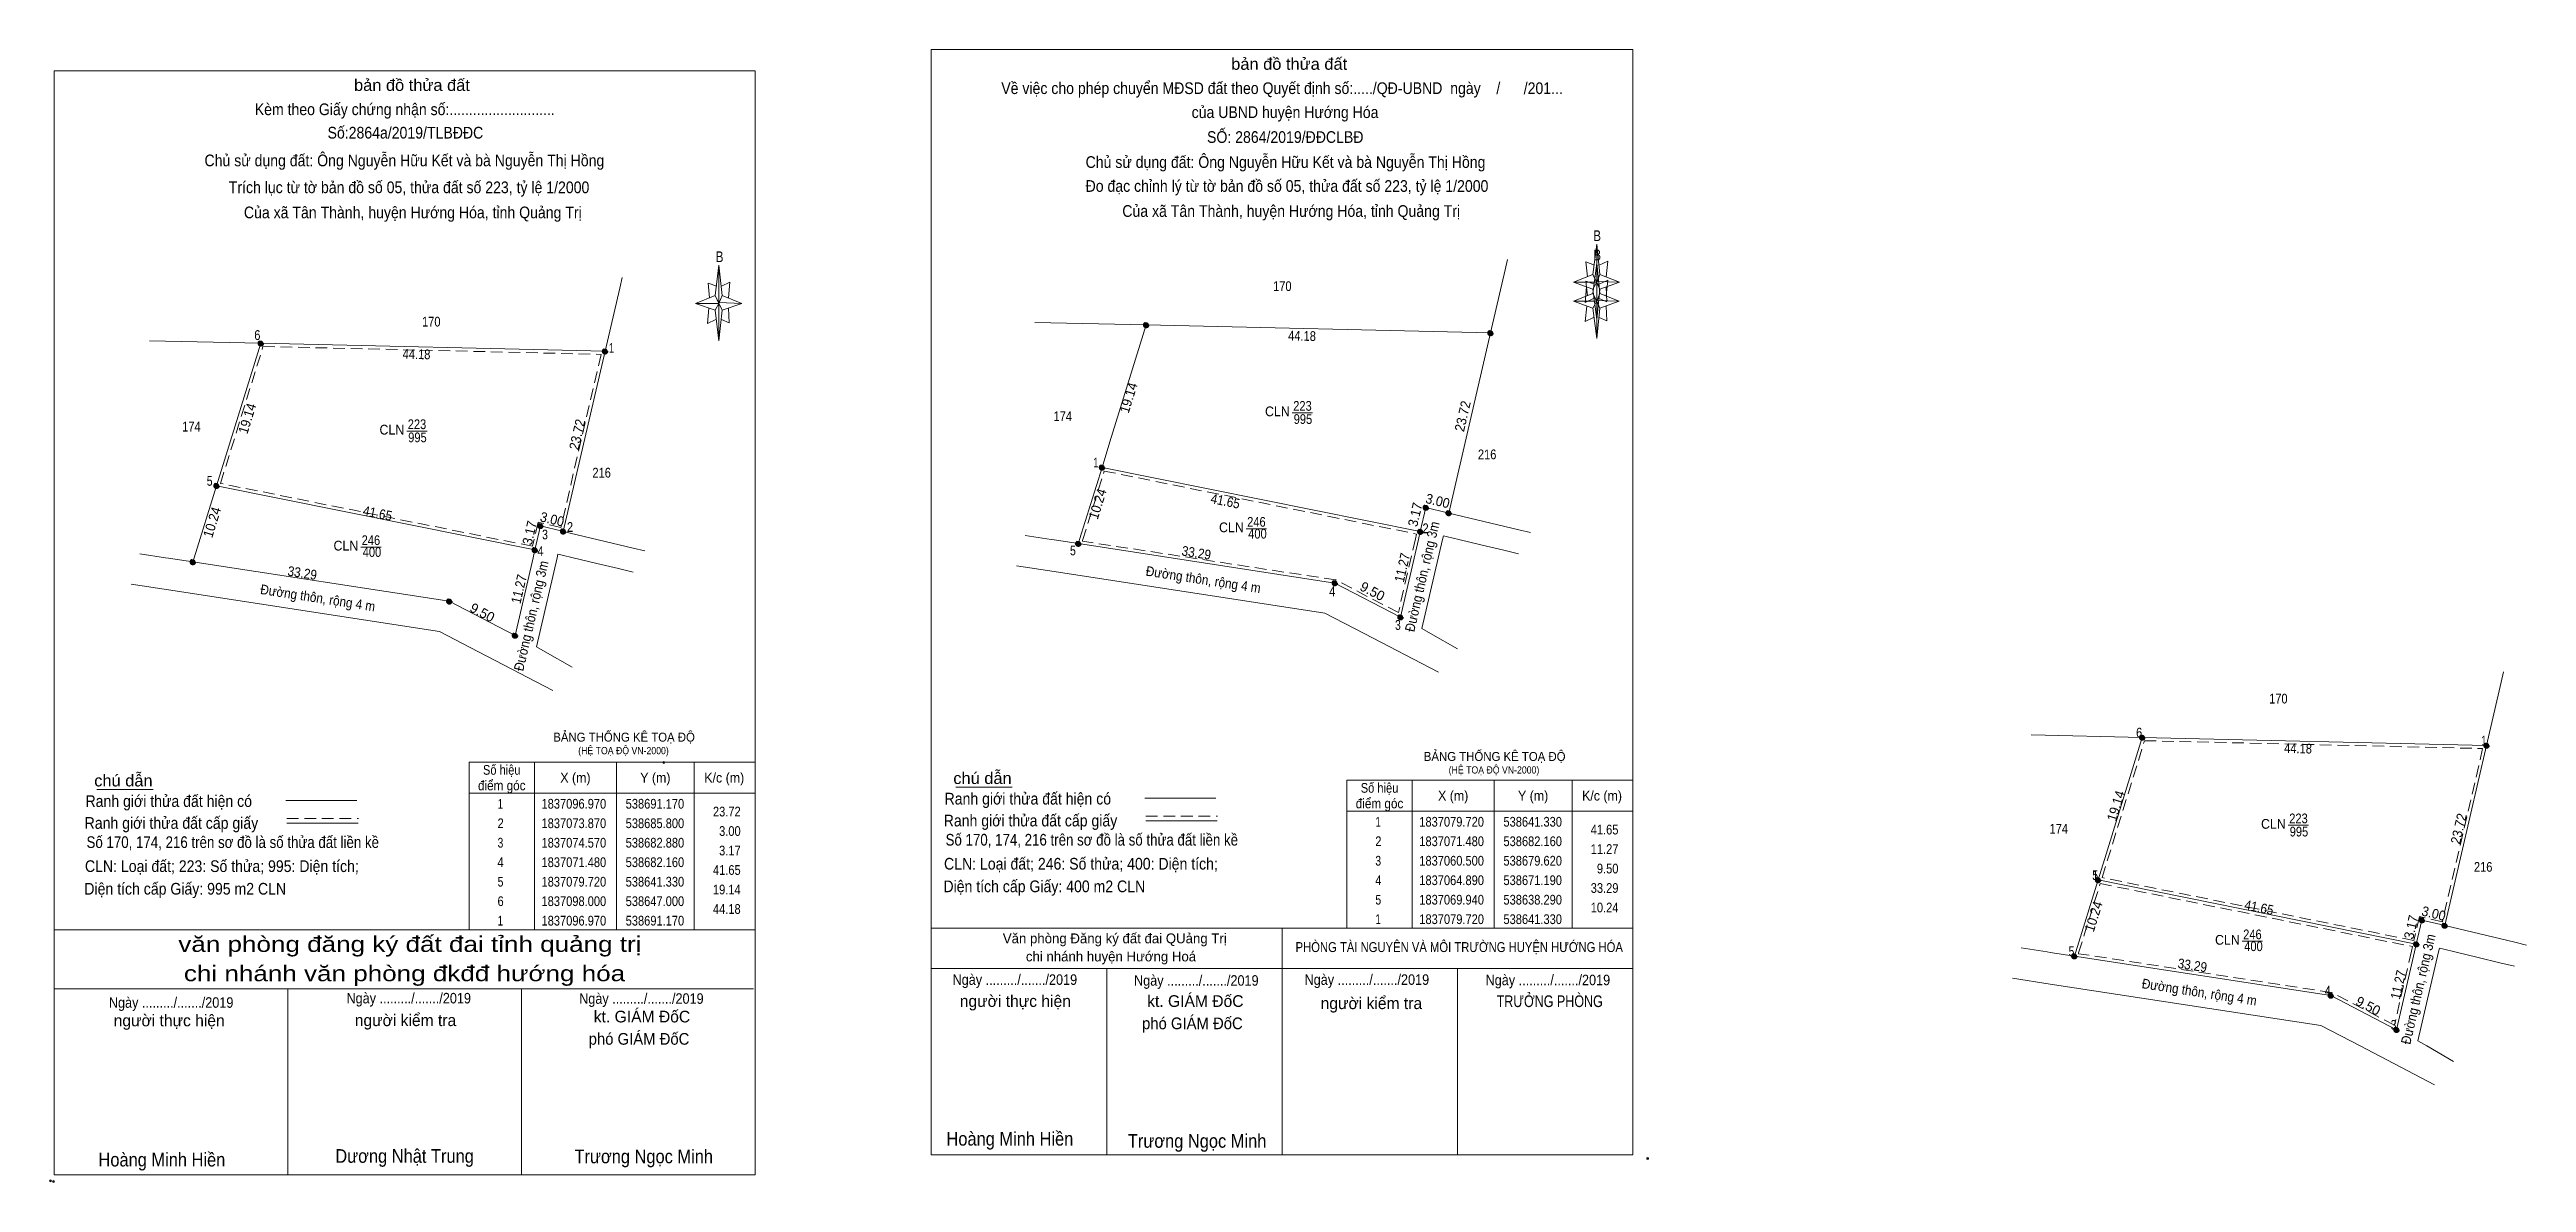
# Model space of a CAD drawing. Header units: metres. Extents: x 538379 to 538696, y 1837041 to 1837186.
import ezdxf
from ezdxf.enums import TextEntityAlignment as Align

# ---------------------------------------------------------------- set-up
doc = ezdxf.new("R2010")
doc.units = ezdxf.units.M
doc.header["$LTSCALE"] = 0.5
doc.header["$PDMODE"] = 32
doc.header["$PDSIZE"] = 0.25
doc.linetypes.add('MEDIUM_DASHED', pattern=[4.5, 3, -1.5])
for name, color, linetype, lineweight in [('1', 7, 'Continuous', 13), ('10', 7, 'Continuous', 13), ('2', 7, 'Continuous', 13), ('23', 7, 'Continuous', 13), ('5', 7, 'Continuous', 13), ('6', 7, 'Continuous', 13), ('63', 7, 'MEDIUM_DASHED', 13)]:
    doc.layers.add(name, color=color, linetype=linetype, lineweight=lineweight)

msp = doc.modelspace()

# ---------------------------------------------------------------- hatches: boundary and pattern name
at = {"layer": '63'}
for points in [[(538405.97, 1837148.58, 1), (538405.27, 1837148.58, 1)], [(538519.57, 1837150.93, 1), (538518.87, 1837150.93, 1)], [(538563.74, 1837149.9, 1), (538563.04, 1837149.9, 1)], [(538450.14, 1837147.55, 1), (538449.44, 1837147.55, 1)], [(538513.9, 1837132.65, 1), (538513.2, 1837132.65, 1)], [(538400.3, 1837130.3, 1), (538399.6, 1837130.3, 1)], [(538555.45, 1837127.5, 1), (538554.75, 1837127.5, 1)], [(538558.37, 1837126.8, 1), (538557.67, 1837126.8, 1)], [(538441.85, 1837125.15, 1), (538441.15, 1837125.15, 1)], [(538444.77, 1837124.45, 1), (538444.07, 1837124.45, 1)], [(538554.73, 1837124.41, 1), (538554.03, 1837124.41, 1)], [(538397.26, 1837120.52, 1), (538396.56, 1837120.52, 1)], [(538441.13, 1837122.06, 1), (538440.43, 1837122.06, 1)], [(538510.86, 1837122.87, 1), (538510.16, 1837122.87, 1)], [(538543.76, 1837117.82, 1), (538543.06, 1837117.82, 1)], [(538430.16, 1837115.47, 1), (538429.46, 1837115.47, 1)], [(538438.59, 1837111.08, 1), (538437.89, 1837111.08, 1)], [(538552.19, 1837113.43, 1), (538551.49, 1837113.43, 1)], [(538647.35, 1837098, 1), (538646.65, 1837098, 1)], [(538691.52, 1837096.97, 1), (538690.82, 1837096.97, 1)], [(538641.68, 1837079.72, 1), (538640.98, 1837079.72, 1)], [(538683.23, 1837074.57, 1), (538682.53, 1837074.57, 1)], [(538686.15, 1837073.87, 1), (538685.45, 1837073.87, 1)], [(538638.64, 1837069.94, 1), (538637.94, 1837069.94, 1)], [(538682.51, 1837071.48, 1), (538681.81, 1837071.48, 1)], [(538671.54, 1837064.89, 1), (538670.84, 1837064.89, 1)], [(538679.97, 1837060.5, 1), (538679.27, 1837060.5, 1)]]:
    msp.add_hatch(color=256, dxfattribs=at).paths.add_polyline_path(points)

# ---------------------------------------------------------------- linework, layer by layer
at = {"layer": '1'}
for p, q in [((538391.35, 1837148.91), (538405.62, 1837148.58)), ((538504.95, 1837151.26), (538519.22, 1837150.93)), ((538632.73, 1837098.33), (538647, 1837098))]:
    msp.add_line(p, q, dxfattribs=at)
at = {"layer": '1', "linetype": 'MEDIUM_DASHED'}
for points in [[(538449.29, 1837147.16), (538444.12, 1837124.93), (538441.2, 1837125.63), (538440.48, 1837122.53), (538400.46, 1837130.6), (538405.91, 1837148.17)], [(538690.67, 1837096.58), (538685.5, 1837074.35), (538682.58, 1837075.05), (538681.86, 1837071.95), (538641.84, 1837080.02), (538647.29, 1837097.59)]]:
    msp.add_lwpolyline(points, close=True, dxfattribs=at)
at = {"layer": '10'}
for p, q in [((538565.27, 1837158.02), (538565.58, 1837159.35)), ((538449.79, 1837147.55), (538451.67, 1837155.67)), ((538451.67, 1837155.67), (538451.98, 1837157)), ((538563.39, 1837149.9), (538565.27, 1837158.02)), ((538514.57, 1837135.95), (538519.22, 1837150.93)), ((538519.22, 1837150.93), (538563.39, 1837149.9)), ((538558.02, 1837126.8), (538563.39, 1837149.9)), ((538400.97, 1837133.6), (538405.62, 1837148.58)), ((538405.62, 1837148.58), (538449.79, 1837147.55)), ((538444.42, 1837124.45), (538449.79, 1837147.55)), ((538537.95, 1837139.66), (538540.56, 1837139.66)), ((538424.35, 1837137.31), (538426.96, 1837137.31)), ((538399.95, 1837130.3), (538400.97, 1837133.6)), ((538513.55, 1837132.65), (538514.57, 1837135.95)), ((538532.05, 1837124.78), (538534.66, 1837124.78)), ((538418.45, 1837122.43), (538421.06, 1837122.43)), ((538565.1, 1837122.03), (538566.99, 1837121.58)), ((538451.5, 1837119.68), (538453.39, 1837119.23)), ((538691.17, 1837096.97), (538693.05, 1837105.09)), ((538693.05, 1837105.09), (538693.36, 1837106.42)), ((538642.35, 1837083.02), (538647, 1837098)), ((538647, 1837098), (538691.17, 1837096.97)), ((538685.8, 1837073.87), (538691.17, 1837096.97)), ((538665.73, 1837086.73), (538668.34, 1837086.73)), ((538641.33, 1837079.72), (538642.35, 1837083.02)), ((538659.83, 1837071.85), (538662.44, 1837071.85)), ((538692.88, 1837069.1), (538694.77, 1837068.65))]:
    msp.add_line(p, q, dxfattribs=at)
for points in [[(538396.91, 1837120.52), (538397.08, 1837121.06), (538399.95, 1837130.3)], [(538510.51, 1837122.87), (538510.68, 1837123.41), (538513.55, 1837132.65)], [(538554.58, 1837112), (538557.23, 1837123.41), (538557.34, 1837123.88)], [(538440.98, 1837109.65), (538443.63, 1837121.06), (538443.74, 1837121.53)], [(538559.17, 1837109.36), (538555.71, 1837111.35), (538554.58, 1837112)], [(538445.57, 1837107.01), (538442.11, 1837109), (538440.98, 1837109.65)], [(538638.29, 1837069.94), (538638.46, 1837070.48), (538641.33, 1837079.72)], [(538682.36, 1837059.07), (538685.01, 1837070.48), (538685.12, 1837070.95)], [(538686.95, 1837056.43), (538683.49, 1837058.42), (538682.36, 1837059.07)]]:
    msp.add_lwpolyline(points, dxfattribs=at)
at = {"layer": '10', "linetype": 'MEDIUM_DASHED'}
for points in [[(538511.06, 1837123.29), (538513.82, 1837132.19), (538553.9, 1837124.1), (538553.76, 1837123.5)], [(538553.76, 1837123.5), (538551.57, 1837114.02), (538543.54, 1837118.21), (538511.03, 1837123.19), (538511.06, 1837123.29)], [(538638.84, 1837070.36), (538641.6, 1837079.26), (538681.68, 1837071.17), (538681.54, 1837070.57)], [(538681.54, 1837070.57), (538679.35, 1837061.09), (538671.32, 1837065.28), (538638.81, 1837070.26), (538638.84, 1837070.36)]]:
    msp.add_lwpolyline(points, dxfattribs=at)
at = {"layer": '2'}
for p, q in [((538463.92, 1837154.7), (538464.41, 1837158.6)), ((538463.92, 1837152.81), (538461.41, 1837153.7)), ((538464.81, 1837152.81), (538464.41, 1837148.9)), ((538464.81, 1837154.7), (538467.32, 1837153.7)), ((538465.61, 1837153.1), (538465.72, 1837151.21)), ((538465.72, 1837151.21), (538464.72, 1837151.61)), ((538494.79, 1837091.63), (538502.03, 1837091.63)), ((538384.58, 1837091.32), (538391.82, 1837091.32)), ((538408.83, 1837089.92), (538417.96, 1837089.92)), ((538519.04, 1837090.23), (538528.17, 1837090.23)), ((538408.97, 1837086.99), (538418.1, 1837086.99)), ((538519.18, 1837087.3), (538528.31, 1837087.3)), ((538379.13, 1837073.34), (538469.04, 1837073.34)), ((538379.13, 1837065.75), (538468.84, 1837065.75)), ((538379.13, 1837065.75), (538468.84, 1837065.75)), ((538379.13, 1837065.75), (538468.84, 1837065.75)), ((538409.1, 1837041.88), (538409.1, 1837065.75)), ((538439.07, 1837041.88), (538439.07, 1837065.75))]:
    msp.add_line(p, q, dxfattribs=at)
at = {"layer": '2', "linetype": 'MEDIUM_DASHED'}
for p, q in [((538408.97, 1837087.61), (538418.16, 1837087.61)), ((538519.18, 1837087.92), (538528.37, 1837087.92))]:
    msp.add_line(p, q, dxfattribs=at)
at = {"layer": '2'}
for points in [[(538379.13, 1837183.53), (538469.04, 1837183.53), (538469.04, 1837041.88), (538379.13, 1837041.88)], [(538464.41, 1837158.6), (538464.81, 1837154.7), (538464.41, 1837153.7)], [(538464.41, 1837153.7), (538461.41, 1837153.7), (538463.92, 1837154.7), (538464.81, 1837152.81), (538467.32, 1837153.7), (538464.41, 1837153.81)], [(538464.41, 1837153.7), (538464.41, 1837148.9), (538463.92, 1837152.81)]]:
    msp.add_lwpolyline(points, close=True, dxfattribs=at)
for points in [[(538464.12, 1837155.89), (538463.01, 1837156.29), (538463.21, 1837154.41)], [(538464.72, 1837155.89), (538465.81, 1837156.4), (538465.61, 1837154.41)], [(538464.41, 1837153.7), (538463.92, 1837154.7), (538461.41, 1837153.7)], [(538463.12, 1837153.1), (538462.92, 1837151.1), (538464.01, 1837151.61)], [(538464.41, 1837153.7), (538464.81, 1837152.81), (538467.32, 1837153.7)], [(538469.04, 1837041.88), (538379.13, 1837041.88), (538379.13, 1837065.75)]]:
    msp.add_lwpolyline(points, dxfattribs=at)
for p in [(538378.65, 1837041.1), (538379.05, 1837041.03)]:
    msp.add_point(p, dxfattribs=at)
at = {"layer": '23'}
for p, q in [((538555.1, 1837127.5), (538554.38, 1837124.41)), ((538558.02, 1837126.8), (538567.01, 1837124.65)), ((538441.5, 1837125.15), (538440.78, 1837122.06)), ((538444.42, 1837124.45), (538453.41, 1837122.3)), ((538554.15, 1837123.41), (538551.84, 1837113.43)), ((538554.38, 1837124.41), (538554.15, 1837123.41)), ((538557.34, 1837123.88), (538557.89, 1837123.75)), ((538557.89, 1837123.75), (538559.31, 1837123.41)), ((538559.31, 1837123.41), (538562.33, 1837122.69)), ((538567.01, 1837124.65), (538568.51, 1837124.29)), ((538396.91, 1837120.52), (538393.8, 1837121)), ((538429.81, 1837115.47), (538396.91, 1837120.52)), ((538440.55, 1837121.06), (538438.24, 1837111.08)), ((538440.78, 1837122.06), (538440.55, 1837121.06)), ((538443.74, 1837121.53), (538444.29, 1837121.4)), ((538444.29, 1837121.4), (538445.71, 1837121.06)), ((538445.71, 1837121.06), (538448.73, 1837120.34)), ((538448.73, 1837120.34), (538451.5, 1837119.68)), ((538453.41, 1837122.3), (538454.91, 1837121.94)), ((538510.51, 1837122.87), (538507.4, 1837123.35)), ((538543.41, 1837117.82), (538510.51, 1837122.87)), ((538562.33, 1837122.69), (538565.1, 1837122.03)), ((538393.8, 1837116.95), (538388.98, 1837117.69)), ((538507.4, 1837119.3), (538502.58, 1837120.04)), ((538551.84, 1837113.43), (538543.41, 1837117.82)), ((538438.24, 1837111.08), (538429.81, 1837115.47)), ((538556.71, 1837106.37), (538547.17, 1837111.35)), ((538443.11, 1837104.02), (538433.57, 1837109)), ((538682.88, 1837074.57), (538682.16, 1837071.48)), ((538685.8, 1837073.87), (538694.79, 1837071.72)), ((538638.29, 1837069.94), (538635.18, 1837070.42)), ((538671.19, 1837064.89), (538638.29, 1837069.94)), ((538681.93, 1837070.48), (538679.62, 1837060.5)), ((538682.16, 1837071.48), (538681.93, 1837070.48)), ((538685.12, 1837070.95), (538685.67, 1837070.82)), ((538685.67, 1837070.82), (538687.09, 1837070.48)), ((538687.09, 1837070.48), (538690.11, 1837069.76)), ((538690.11, 1837069.76), (538692.88, 1837069.1)), ((538694.79, 1837071.72), (538696.29, 1837071.36)), ((538635.18, 1837066.37), (538630.36, 1837067.11)), ((538679.62, 1837060.5), (538671.19, 1837064.89)), ((538684.49, 1837053.44), (538674.95, 1837058.42))]:
    msp.add_line(p, q, dxfattribs=at)
for points in [[(538558.02, 1837126.8), (538557.89, 1837126.83), (538555.1, 1837127.5)], [(538444.42, 1837124.45), (538444.29, 1837124.48), (538441.5, 1837125.15)], [(538507.4, 1837123.35), (538507.01, 1837123.41), (538503.69, 1837123.92)], [(538393.8, 1837121), (538393.41, 1837121.06), (538390.09, 1837121.57)], [(538547.17, 1837111.35), (538542.15, 1837113.97), (538507.4, 1837119.3)], [(538433.57, 1837109), (538428.55, 1837111.62), (538393.8, 1837116.95)], [(538685.8, 1837073.87), (538685.67, 1837073.9), (538682.88, 1837074.57)], [(538635.18, 1837070.42), (538634.79, 1837070.48), (538631.47, 1837070.99)], [(538674.95, 1837058.42), (538669.93, 1837061.04), (538635.18, 1837066.37)]]:
    msp.add_lwpolyline(points, dxfattribs=at)
at = {"layer": '5'}
for p, q in [((538576.52, 1837157.41), (538577.02, 1837161.31)), ((538576.52, 1837154.96), (538577.01, 1837158.87)), ((538576.52, 1837155.51), (538574.02, 1837156.41)), ((538577.42, 1837155.51), (538577.02, 1837151.61)), ((538577.42, 1837157.41), (538579.92, 1837156.41)), ((538578.22, 1837155.81), (538578.32, 1837153.91)), ((538576.52, 1837153.07), (538574.03, 1837153.98)), ((538577.4, 1837153.07), (538577.01, 1837149.18)), ((538578.32, 1837153.91), (538577.32, 1837154.31)), ((538577.4, 1837154.96), (538579.91, 1837153.98)), ((538578.21, 1837153.36), (538578.32, 1837151.47)), ((538578.32, 1837151.47), (538577.33, 1837151.87)), ((538491.65, 1837073.53), (538581.65, 1837073.53)), ((538536.65, 1837044.47), (538536.65, 1837073.53)), ((538491.65, 1837068.37), (538581.65, 1837068.37)), ((538491.65, 1837068.37), (538581.45, 1837068.37)), ((538491.65, 1837068.37), (538581.45, 1837068.37)), ((538491.65, 1837044.47), (538491.65, 1837068.37)), ((538514.15, 1837044.47), (538514.15, 1837068.37)), ((538559.15, 1837044.47), (538559.15, 1837068.37))]:
    msp.add_line(p, q, dxfattribs=at)
for points in [[(538491.65, 1837186.27), (538581.65, 1837186.27), (538581.65, 1837044.47), (538491.65, 1837044.47)], [(538577.01, 1837158.87), (538577.4, 1837154.96), (538577.01, 1837153.98)], [(538577.02, 1837161.31), (538577.42, 1837157.41), (538577.02, 1837156.41)], [(538577.02, 1837156.41), (538574.02, 1837156.41), (538576.52, 1837157.41), (538577.42, 1837155.51), (538579.92, 1837156.41), (538577.02, 1837156.51)], [(538577.02, 1837156.41), (538577.02, 1837151.61), (538576.52, 1837155.51)], [(538577.01, 1837153.98), (538574.03, 1837153.98), (538576.52, 1837154.96), (538577.4, 1837153.07), (538579.91, 1837153.98), (538577.01, 1837154.07)], [(538577.01, 1837153.98), (538577.01, 1837149.18), (538576.52, 1837153.07)]]:
    msp.add_lwpolyline(points, close=True, dxfattribs=at)
for points in [[(538576.72, 1837158.61), (538575.62, 1837159.01), (538575.82, 1837157.11)], [(538577.32, 1837158.61), (538578.42, 1837159.11), (538578.22, 1837157.11)], [(538577.02, 1837156.41), (538576.52, 1837157.41), (538574.02, 1837156.41)], [(538575.72, 1837155.81), (538575.52, 1837153.81), (538576.62, 1837154.31)], [(538576.72, 1837156.16), (538575.62, 1837156.56), (538575.81, 1837154.67)], [(538577.02, 1837156.41), (538577.42, 1837155.51), (538579.92, 1837156.41)], [(538577.33, 1837156.16), (538578.42, 1837156.67), (538578.21, 1837154.67)], [(538577.01, 1837153.98), (538576.52, 1837154.96), (538574.03, 1837153.98)], [(538575.73, 1837153.36), (538575.52, 1837151.36), (538576.61, 1837151.87)], [(538577.01, 1837153.98), (538577.4, 1837153.07), (538579.91, 1837153.98)], [(538581.65, 1837044.47), (538491.65, 1837044.47), (538491.65, 1837068.37)]]:
    msp.add_lwpolyline(points, dxfattribs=at)
msp.add_point((538457.32, 1837094.8), dxfattribs=at)
at = {"layer": '6'}
msp.add_line((538491.65, 1837073.53), (538581.65, 1837073.53), dxfattribs=at)
msp.add_point((538583.55, 1837043.97), dxfattribs=at)
at = {"layer": '63', "linetype": 'Continuous'}
for p, q in [((538399.95, 1837130.3), (538440.78, 1837122.06)), ((538513.55, 1837132.65), (538554.38, 1837124.41)), ((538440.74, 1837094.84), (538440.74, 1837073.34)), ((538451.24, 1837094.84), (538451.24, 1837073.34)), ((538461.24, 1837094.84), (538461.24, 1837073.34)), ((538553.35, 1837092.53), (538553.35, 1837073.53)), ((538563.85, 1837092.53), (538563.85, 1837073.53)), ((538573.85, 1837092.53), (538573.85, 1837073.53)), ((538432.34, 1837090.84), (538469.04, 1837090.84)), ((538544.95, 1837088.53), (538581.65, 1837088.53)), ((538641.33, 1837079.72), (538682.16, 1837071.48))]:
    msp.add_line(p, q, dxfattribs=at)
for points in [[(538432.34, 1837094.84), (538469.04, 1837094.84), (538469.04, 1837073.34), (538432.34, 1837073.34)], [(538544.95, 1837092.53), (538581.65, 1837092.53), (538581.65, 1837073.53), (538544.95, 1837073.53)]]:
    msp.add_lwpolyline(points, close=True, dxfattribs=at)
at = {"layer": '63'}
for centre in [(538405.62, 1837148.58), (538519.22, 1837150.93), (538563.39, 1837149.9), (538449.79, 1837147.55), (538513.55, 1837132.65), (538399.95, 1837130.3), (538555.1, 1837127.5), (538558.02, 1837126.8), (538441.5, 1837125.15), (538444.42, 1837124.45), (538554.38, 1837124.41), (538396.91, 1837120.52), (538440.78, 1837122.06), (538510.51, 1837122.87), (538543.41, 1837117.82), (538429.81, 1837115.47), (538438.24, 1837111.08), (538551.84, 1837113.43), (538647, 1837098), (538691.17, 1837096.97), (538641.33, 1837079.72), (538682.88, 1837074.57), (538685.8, 1837073.87), (538638.29, 1837069.94), (538682.16, 1837071.48), (538671.19, 1837064.89), (538679.62, 1837060.5)]:
    msp.add_circle(centre, 0.35, dxfattribs=at)

# ---------------------------------------------------------------- texts
at = {"layer": '1', "width": 0.85}
for p in [(538539.325, 1837138.23), (538425.725, 1837135.88), (538667.105, 1837085.3)]:
    msp.add_text('995', height=1.25, dxfattribs=at).set_placement(p, align=Align.CENTER)
at = {"layer": '1'}
for s, height, width, p in [('BẢNG THỐNG KÊ TOẠ ĐỘ ', 1.15, 0.95, (538554.83, 1837094.99)), ('(HỆ TOẠ ĐỘ VN-2000)', 0.9299, 0.9, (538558.02, 1837093.37))]:
    msp.add_text(s, height=height, dxfattribs=dict(at, width=width)).set_placement(p)
at = {"layer": '10'}
for s, width, p in [('170', 0.85, (538536.68, 1837155.29)), ('170', 0.85, (538427.5, 1837150.73)), ('174', 0.85, (538508.51, 1837138.59)), ('CLN', 0.95, (538536.045, 1837139.22)), ('223', 0.85, (538539.265, 1837139.92)), ('174', 0.85, (538396.72, 1837137.26)), ('CLN', 0.95, (538422.445, 1837136.87)), ('223', 0.85, (538425.665, 1837137.57)), ('216', 0.85, (538562.955, 1837133.7)), ('216', 0.85, (538449.355, 1837131.35)), ('246', 0.85, (538419.755, 1837122.69)), ('CLN', 0.95, (538530.145, 1837124.34)), ('246', 0.85, (538533.355, 1837125.04)), ('400', 0.85, (538533.49, 1837123.52)), ('CLN', 0.95, (538416.545, 1837121.99)), ('400', 0.85, (538419.89, 1837121.17)), ('170', 0.85, (538664.46, 1837102.36)), ('174', 0.85, (538636.29, 1837085.66)), ('CLN', 0.95, (538663.825, 1837086.29)), ('223', 0.85, (538667.045, 1837086.99)), ('216', 0.85, (538690.735, 1837080.77)), ('CLN', 0.95, (538657.925, 1837071.41)), ('246', 0.85, (538661.135, 1837072.11)), ('400', 0.85, (538661.27, 1837070.59))]:
    msp.add_text(s, height=1.25, dxfattribs=dict(at, width=width)).set_placement(p, align=Align.CENTER)
at = {"layer": '2'}
for s, height, width, p in [('bản đồ thửa đất', 1.498, 1.05, (538425.02, 1837180.96)), ('Kèm theo Giấy chứng nhận số:...........................', 1.498, 0.9, (538424.1, 1837177.85)), ('Số:2864a/2019/TLBĐĐC ', 1.5, 0.9, (538424.43, 1837174.85)), ('Trích lục từ tờ bản đồ số 05, thửa đất số 223, tỷ lệ 1/2000 ', 1.5, 0.9, (538424.9, 1837167.84)), ('Của xã Tân Thành, huyện Hướng Hóa, tỉnh Quảng Trị', 1.5, 0.9, (538425.13, 1837164.62)), ('B', 1.376, 0.8, (538464.49, 1837159)), ('văn phòng đăng ký đất đai tỉnh quảng trị', 1.998, 1.25, (538424.755, 1837070.49)), ('chi nhánh văn phòng đkđđ hướng hóa', 1.998, 1.25, (538424.065, 1837066.73)), ('Ngày ........./......./2019', 1.349, 0.9, (538394.125, 1837063.32)), ('Ngày ........./......./2019', 1.349, 0.9, (538424.605, 1837063.88)), ('Ngày ........./......./2019', 1.349, 0.9, (538454.455, 1837063.83)), ('Hoàng Minh Hiền', 1.75, 0.9, (538501.73, 1837045.64)), ('Hoàng Minh Hiền', 1.75, 0.9, (538392.94, 1837042.96)), ('Dương Nhật Trung', 1.75, 0.9, (538424.075, 1837043.43))]:
    msp.add_text(s, height=height, dxfattribs=dict(at, width=width)).set_placement(p, align=Align.CENTER)
for s, height, width, p in [('BẢNG THỐNG KÊ TOẠ ĐỘ ', 1.149, 0.95, (538443.15, 1837097.47)), ('(HỆ TOẠ ĐỘ VN-2000)', 0.929, 0.9, (538446.35, 1837095.85)), ('chú dẫn', 1.498, 1.05, (538384.26, 1837091.72)), ('chú dẫn', 1.498, 1.05, (538494.47, 1837092.03)), ('Ranh giới thửa đất hiện có ', 1.5, 0.9, (538383.14, 1837089.09)), ('Ranh giới thửa đất hiện có ', 1.5, 0.9, (538493.35, 1837089.4)), ('Ranh giới thửa đất cấp giấy', 1.5, 0.9, (538383.03, 1837086.28)), ('Số 170, 174, 216 trên sơ đồ là số thửa đất liền kề', 1.5, 0.85, (538383.27, 1837083.82)), ('Ranh giới thửa đất cấp giấy', 1.5, 0.9, (538493.24, 1837086.59)), ('Số 170, 174, 216 trên sơ đồ là số thửa đất liền kề', 1.5, 0.85, (538493.48, 1837084.13)), ('CLN: Loại đất; 223: Số thửa; 995: Diện tích;', 1.5, 0.9, (538383.07, 1837080.74)), ('CLN: Loại đất; 246: Số thửa; 400: Diện tích;', 1.5, 0.9, (538493.28, 1837081.05)), ('Diện tích cấp Giấy: 995 m2 CLN', 1.5, 0.9, (538382.99, 1837077.84)), ('Diện tích cấp Giấy: 400 m2 CLN', 1.5, 0.9, (538493.2, 1837078.15))]:
    msp.add_text(s, height=height, dxfattribs=dict(at, width=width)).set_placement(p)
for s, p in [('người thực hiện', (538393.875, 1837060.94)), ('người kiểm tra', (538424.19, 1837060.97))]:
    msp.add_text(s, height=1.498, dxfattribs=at).set_placement(p, align=Align.CENTER)
at = {"layer": '5'}
for s, height, width, p in [('bản đồ thửa đất', 1.5, 1.05, (538537.56, 1837183.67)), ('Về việc cho phép chuyển MĐSD đất theo Quyết định số:...../QĐ-UBND  ngày    /      /201...', 1.5, 0.9, (538536.645, 1837180.56)), ('của UBND huyện Hướng Hóa', 1.5, 0.9, (538537.03, 1837177.48)), ('SỐ: 2864/2019/ĐĐCLBĐ', 1.5, 0.9, (538537.055, 1837174.29)), ('Chủ sử dụng đất: Ông Nguyễn Hữu Kết và bà Nguyễn Thị Hồng', 1.5, 0.9, (538424.05, 1837171.29)), ('Chủ sử dụng đất: Ông Nguyễn Hữu Kết và bà Nguyễn Thị Hồng', 1.5, 0.9, (538537.09, 1837171.08)), ('Đo đạc chỉnh lý từ tờ bản đồ số 05, thửa đất số 223, tỷ lệ 1/2000 ', 1.5, 0.9, (538537.53, 1837168.01)), ('Của xã Tân Thành, huyện Hướng Hóa, tỉnh Quảng Trị', 1.5, 0.9, (538537.82, 1837164.8)), ('B', 1.378, 0.8, (538577.07, 1837161.69)), ('B', 1.377, 0.8, (538577.08, 1837159.22)), ('Ngày ........./......./2019', 1.35, 0.9, (538502.365, 1837066.26)), ('Ngày ........./......./2019', 1.35, 0.9, (538525.645, 1837066.15)), ('Ngày ........./......./2019', 1.35, 0.9, (538547.525, 1837066.26)), ('Ngày ........./......./2019', 1.35, 0.9, (538570.745, 1837066.21)), ('TRƯỞNG PHÒNG', 1.5, 0.8, (538570.985, 1837063.41)), ('phó GIÁM ĐốC', 1.5, 0.95, (538454.15, 1837058.58)), ('phó GIÁM ĐốC', 1.5, 0.95, (538525.14, 1837060.57)), ('Trương Ngọc Minh', 1.75, 0.9, (538525.745, 1837045.36)), ('Trương Ngọc Minh', 1.75, 0.9, (538454.755, 1837043.37))]:
    msp.add_text(s, height=height, dxfattribs=dict(at, width=width)).set_placement(p, align=Align.CENTER)
for s, p in [('kt. GIÁM ĐốC', (538454.53, 1837061.44)), ('người thực hiện', (538502.43, 1837063.43)), ('kt. GIÁM ĐốC', (538525.52, 1837063.43)), ('người kiểm tra', (538548.105, 1837063.15))]:
    msp.add_text(s, height=1.5, dxfattribs=at).set_placement(p, align=Align.CENTER)
at = {"layer": '6'}
for s, p in [(' Văn phòng Đăng ký đất đai QUảng Trị', (538514.95, 1837071.59)), ('chi nhánh huyện Hướng Hoá', (538514.7, 1837069.27))]:
    msp.add_text(s, height=1.267, dxfattribs=at).set_placement(p, align=Align.CENTER)
at = {"layer": '6', "width": 0.85}
msp.add_text('PHÒNG TÀI NGUYÊN VÀ MÔI TRƯỜNG HUYỆN HƯỚNG HÓA', height=1.27, dxfattribs=at).set_placement((538559.375, 1837070.47), align=Align.CENTER)
at = {"layer": '63'}
for s, width, p in [(' 6', 0.85, (538405.58, 1837149.01)), (' 1', 0.75, (538450.97, 1837147.36)), (' 1', 0.75, (538513.11, 1837132.65)), (' 5', 0.8, (538399.44, 1837130.3)), (' 3', 0.8, (538442.46, 1837123.42)), (' 2', 0.85, (538445.69, 1837124.38)), (' 2', 0.85, (538555.45, 1837124.21)), (' 4', 0.85, (538441.9, 1837121.29)), (' 5', 0.8, (538510.19, 1837121.37)), (' 4', 0.85, (538543.48, 1837116.13)), (' 3', 0.8, (538551.88, 1837111.81)), (' 6', 0.85, (538647, 1837098)), (' 1', 0.75, (538691.17, 1837096.97)), ('23.72', 0.85, (538467.19, 1837087.87)), ('3.00', 0.85, (538467.19, 1837085.37)), ('41.65', 0.85, (538579.8, 1837085.56)), ('3.17', 0.85, (538467.19, 1837082.87)), ('11.27', 0.85, (538579.8, 1837083.06)), ('41.65', 0.85, (538467.19, 1837080.37)), ('19.14', 0.85, (538467.19, 1837077.87)), ('33.29', 0.85, (538579.8, 1837078.06)), ('9.50', 0.85, (538579.8, 1837080.56)), (' 5', 0.8, (538641.33, 1837079.72)), (' 1', 0.75, (538641.33, 1837079.72)), ('44.18', 0.85, (538467.19, 1837075.37)), ('10.24', 0.85, (538579.8, 1837075.56)), (' 5', 0.8, (538638.29, 1837069.94)), (' 4', 0.85, (538671.19, 1837064.89)), (' 3', 0.8, (538679.62, 1837060.5))]:
    msp.add_text(s, height=1.25, dxfattribs=dict(at, width=width)).set_placement(p, align=Align.RIGHT)
for s, rotation, width, p in [('44.18', 358.664, 0.85, (538539.1954, 1837148.9079)), ('44.18', 358.664, 0.85, (538425.5954, 1837146.5579)), ('19.14', 72.767, 0.95, (538517.5455, 1837141.4098)), ('19.14', 72.767, 0.95, (538404.4855, 1837138.7498)), ('23.72', 76.913, 0.95, (538560.4237, 1837139.0885)), ('23.72', 76.913, 0.95, (538446.8237, 1837136.7385)), ('10.24', 72.733, 0.95, (538513.5766, 1837127.7795)), ('10.24', 72.733, 0.95, (538399.9766, 1837125.4295)), ('41.65', 348.59, 0.9, (538420.4914, 1837126.1503)), ('41.65', 348.59, 0.9, (538420.4914, 1837126.1503)), ('3.00', 346.519, 0.95, (538442.8693, 1837125.3982)), ('41.65', 348.59, 0.9, (538529.2514, 1837127.7203)), ('3.17', 76.884, 0.95, (538554.3268, 1837126.4582)), ('3.00', 346.519, 0.95, (538556.4693, 1837127.7482)), ('3.17', 76.884, 0.95, (538440.7268, 1837124.1082)), ('Đường thôn, rộng 3m', 76.925, 0.9, (538555.232, 1837118.5036)), ('Đường thôn, rộng 3m', 76.925, 0.9, (538440.922, 1837113.4736)), ('33.29', 351.273, 0.9, (538525.5602, 1837121.0814)), ('11.27', 76.975, 0.9, (538552.677, 1837119.6591)), ('Đường thôn, rộng 4 m', 351.28, 0.9, (538412.8502, 1837115.2995)), ('33.29', 351.273, 0.9, (538410.8602, 1837118.4914)), ('11.27', 76.975, 0.9, (538439.357, 1837116.9091)), ('Đường thôn, rộng 4 m', 351.28, 0.9, (538526.4502, 1837117.6495)), ('44.18', 358.664, 0.85, (538666.9754, 1837095.9779)), ('19.14', 72.767, 0.95, (538644.2155, 1837089.0398)), ('23.72', 76.913, 0.95, (538688.2037, 1837086.1585)), ('10.24', 72.733, 0.95, (538641.3566, 1837074.8495)), ('41.65', 348.59, 0.9, (538661.8664, 1837075.5713)), ('41.65', 348.59, 0.9, (538661.8664, 1837075.5713)), ('3.00', 346.519, 0.95, (538684.2493, 1837074.8182)), ('Đường thôn, rộng 3m', 76.925, 0.9, (538683.012, 1837065.5736)), ('3.17', 76.884, 0.95, (538682.1068, 1837073.5282)), ('33.29', 351.273, 0.9, (538653.3402, 1837068.1514)), ('Đường thôn, rộng 4 m', 351.28, 0.9, (538654.2302, 1837064.7195)), ('11.27', 76.975, 0.9, (538680.457, 1837066.1391))]:
    msp.add_text(s, height=1.25, rotation=rotation, dxfattribs=dict(at, width=width)).set_placement(p, align=Align.CENTER)
for p in [(538547.9513, 1837116.2125), (538433.7613, 1837113.4825), (538675.6913, 1837063.0125)]:
    msp.add_text('9.50', height=1.25, rotation=332.491, dxfattribs=at).set_placement(p, align=Align.CENTER)
for s, width, p in [('điểm góc', 0.9, (538436.54, 1837091.22)), ('Số hiệu', 0.85, (538436.54, 1837093.22)), ('X (m)', 0.95, (538445.99, 1837092.22)), ('Y (m)', 0.95, (538456.245, 1837092.22)), ('K/c (m)', 0.95, (538465.085, 1837092.22)), ('Số hiệu', 0.85, (538549.15, 1837090.91)), (' 1', 0.75, (538436.19, 1837088.87)), ('1837096.970', 0.85, (538445.79, 1837088.87)), ('538691.170', 0.85, (538456.19, 1837088.87)), ('điểm góc', 0.9, (538549.15, 1837088.91)), ('X (m)', 0.95, (538558.6, 1837089.91)), ('Y (m)', 0.95, (538568.855, 1837089.91)), ('K/c (m)', 0.95, (538577.695, 1837089.91)), (' 2', 0.85, (538436.195, 1837086.37)), ('1837073.870', 0.85, (538445.79, 1837086.37)), ('538685.800', 0.85, (538456.19, 1837086.37)), (' 2', 0.85, (538548.805, 1837084.06)), (' 1', 0.75, (538548.8, 1837086.56)), ('1837079.720', 0.85, (538558.4, 1837086.56)), ('1837071.480', 0.85, (538558.4, 1837084.06)), ('538641.330', 0.85, (538568.8, 1837086.56)), ('538682.160', 0.85, (538568.8, 1837084.06)), (' 4', 0.85, (538436.19, 1837081.37)), (' 3', 0.8, (538436.185, 1837083.87)), ('1837074.570', 0.85, (538445.79, 1837083.87)), ('1837071.480', 0.85, (538445.79, 1837081.37)), ('538682.880', 0.85, (538456.19, 1837083.87)), ('538682.160', 0.85, (538456.19, 1837081.37)), (' 3', 0.8, (538548.795, 1837081.56)), ('1837060.500', 0.85, (538558.4, 1837081.56)), ('538679.620', 0.85, (538568.8, 1837081.56)), (' 5', 0.8, (538436.195, 1837078.87)), ('1837079.720', 0.85, (538445.79, 1837078.87)), ('538641.330', 0.85, (538456.19, 1837078.87)), (' 4', 0.85, (538548.8, 1837079.06)), ('1837064.890', 0.85, (538558.4, 1837079.06)), ('538671.190', 0.85, (538568.8, 1837079.06)), (' 6', 0.85, (538436.195, 1837076.37)), ('1837098.000', 0.85, (538445.79, 1837076.37)), ('538647.000', 0.85, (538456.19, 1837076.37)), (' 5', 0.8, (538548.805, 1837076.56)), ('1837069.940', 0.85, (538558.4, 1837076.56)), ('538638.290', 0.85, (538568.8, 1837076.56)), (' 1', 0.75, (538436.19, 1837073.87)), ('1837096.970', 0.85, (538445.79, 1837073.87)), ('538691.170', 0.85, (538456.19, 1837073.87)), (' 1', 0.75, (538548.8, 1837074.06)), ('1837079.720', 0.85, (538558.4, 1837074.06)), ('538641.330', 0.85, (538568.8, 1837074.06))]:
    msp.add_text(s, height=1.25, dxfattribs=dict(at, width=width)).set_placement(p, align=Align.CENTER)

doc.saveas('drawing.dxf')
